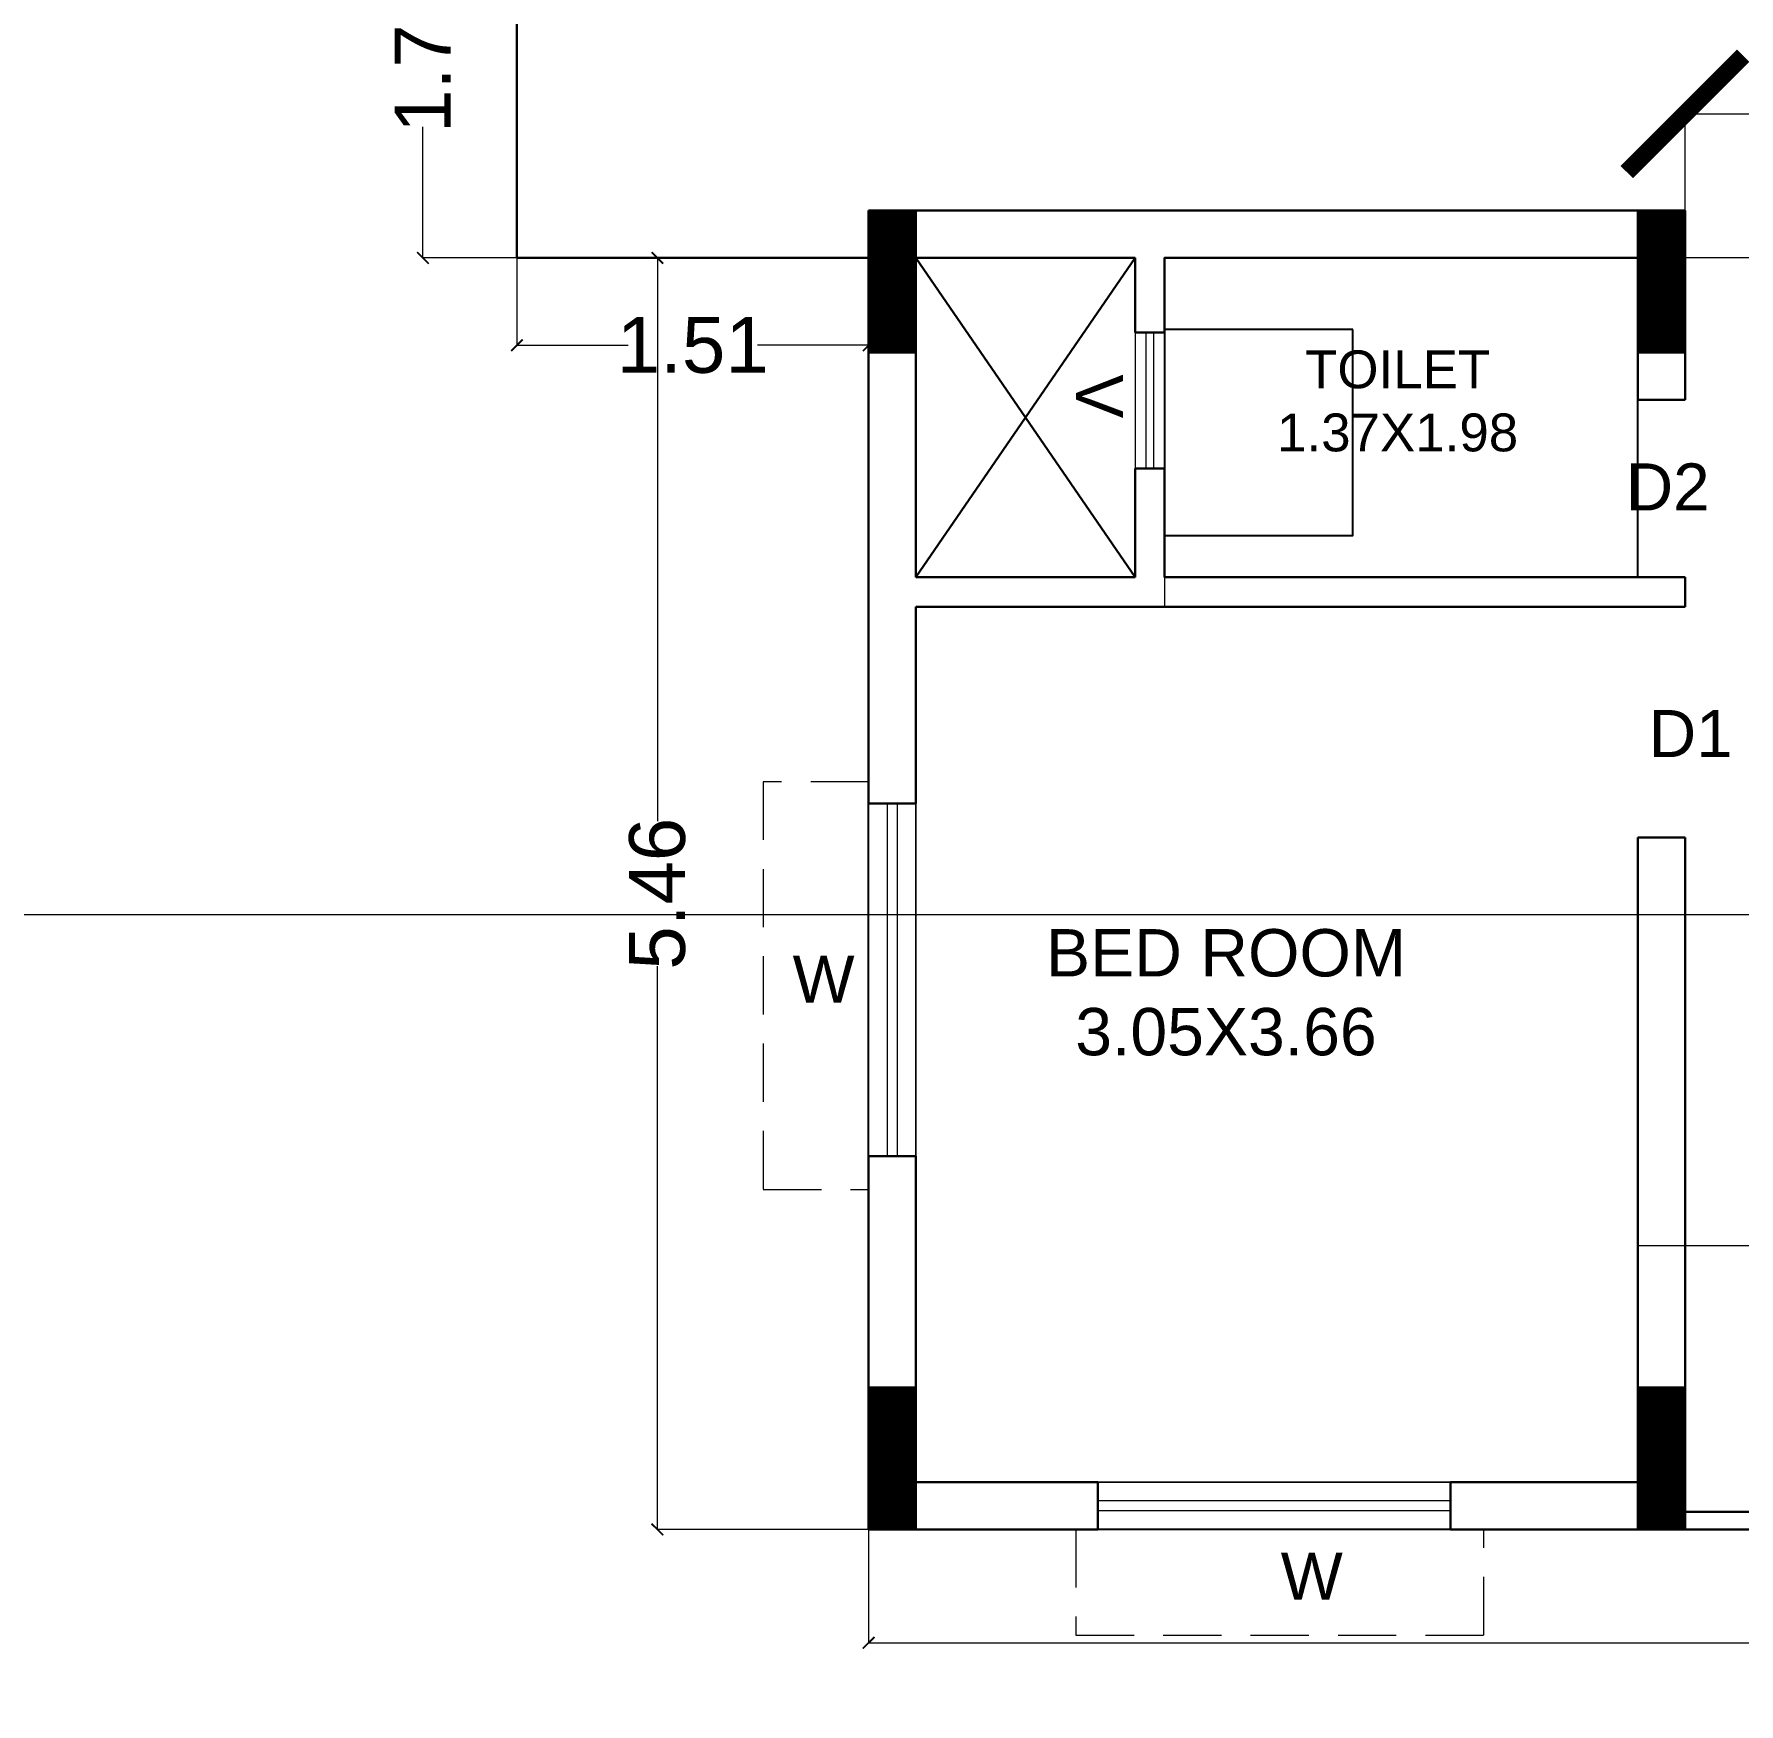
# Model space of a CAD drawing. Header units: metres. Extents: x 0 to 63445, y 32361 to 32804.
# Drawn here: x 63246.8 to 63254.12, y 32656.78 to 32663.95 of the extents above; entities that cross this region are included whole.
import ezdxf

# ---------------------------------------------------------------- set-up
doc = ezdxf.new("R2010")
doc.units = ezdxf.units.M
doc.header["$MEASUREMENT"] = 0
doc.header["$PDMODE"] = 34
doc.header["$PDSIZE"] = -10
for name, pattern in [('CONTINULUS', [0]), ('DASHED', [0.75, 0.5, -0.25]), ('DASHED2', [0.375, 0.25, -0.125])]:
    doc.linetypes.add(name, pattern=pattern)
doc.layers.get('0').update_dxf_attribs({"lineweight": 25})
for name, color, linetype, lineweight in [('BLK_1_FLR_3_BLT_UP_AREA', 14, 'DASHED', 9), ('BLK_2_FLR_4_BLT_UP_AREA_DEDUCT', 41, 'Continuous', 9), ('BLK_2_FLR_4_EXIT_WIDTH_DOOR', 7, 'Continuous', 0), ('BLK_2_FLR_4_UNITFA', 7, 'Continuous', 0), ('COLUMN', 1, 'Continuous', 30), ('DIM', 56, 'Continuous', 20), ('TEXT-2', 65, 'Continuous', 18), ('wall', 7, 'Continuous', 30), ('window', 154, 'Continuous', 9)]:
    doc.layers.add(name, color=color, linetype=linetype, lineweight=lineweight)
for name, color, linetype, plot in [('BLK_2_FLR_4_BATH', 3, 'Continuous', False), ('BLK_2_FLR_4_BLT_UP_AREA', 14, 'Continuous', False), ('BLK_2_FLR_4_WATER_CLOSET', 2, 'Continuous', False)]:
    doc.layers.add(name, color=color, linetype=linetype, plot=plot)
doc.layers.add('text', color=65, linetype='Continuous')
doc.styles.add('AutoDCRFont', font='arial.ttf')
doc.styles.get("Standard").update_dxf_attribs({"font": 'arial.ttf', "height": 0.4})
doc.styles.add('TNR', font='times.ttf', dxfattribs={"height": 0.5})
doc.dimstyles.new('ARCHANA', dxfattribs={"dimscale": 0, "dimtxt": 0.5, "dimasz": 0.5, "dimexe": 0, "dimexo": 0, "dimgap": 0, "dimtad": 0, "dimzin": 0, "dimdsep": 46, "dimtxsty": 'TNR', "dimblk": 'ARCHTICK', "dimcen": 0.09, "dimclrd": 36, "dimclre": 36, "dimclrt": 7, "dimadec": 0, "dimazin": 0, "dimtfac": 1, "dimtofl": 0, "dimtmove": 0, "dimatfit": 3, "dimldrblk": 'ARCHTICK', "dimfxl": 1, "dimfrac": 2, "dimtolj": 1, "dimtzin": 0, "dimlwd": -1, "dimlwe": -1, "dimarcsym": 0})

# ---------------------------------------------------------------- blocks, each defined once
blk = doc.blocks.new('A$C7D115503')
at = {"layer": 'COLUMN', "ltscale": 3}
h = blk.add_hatch(dxfattribs=at)
h.set_pattern_fill('ANSI31', color=256, style=0)
h.paths.add_polyline_path([(-14.36, -11.59), (-6.36, -11.59), (-6.36, 12.41), (-14.36, 12.41)])
at = {"layer": 'COLUMN', "ltscale": 0.05}
for p, q in [((-14.36, 12.41), (-6.36, 12.41)), ((-14.36, 12.41), (-14.36, -11.59)), ((-6.36, 12.41), (-6.36, -11.59)), ((-6.36, -11.59), (-14.36, -11.59))]:
    blk.add_line(p, q, dxfattribs=at)
blk = doc.blocks.new('_ArchTick')
at = {"color": 0, "linetype": 'ByBlock', "const_width": 0.15}
blk.add_lwpolyline([(-0.5, -0.5), (0.5, 0.5)], dxfattribs=at)
blk = doc.blocks.new('*D880')
at = {"layer": 'Defpoints', "color": 0, "ltscale": 3, "transparency": 16777216}
for p in [(63248.4685, 32664.719), (63248.8719, 32664.719), (63248.8719, 32662.9917)]:
    blk.add_point(p, dxfattribs=at)
at = {"layer": 'DIM', "ltscale": 3, "transparency": 16777216}
for p, q in [((63248.8719, 32664.719), (63248.4685, 32664.719)), ((63248.4685, 32664.719), (63248.4685, 32664.1557)), ((63248.4685, 32662.9917), (63248.4685, 32663.5549)), ((63248.8719, 32662.9917), (63248.4685, 32662.9917))]:
    blk.add_line(p, q, dxfattribs=at)
at = {"layer": 'DIM', "ltscale": 3, "transparency": 16777216, "xscale": 0.05, "yscale": 0.05, "zscale": 0.05}
for p, rotation in [((63248.4685, 32664.719), 90), ((63248.4685, 32662.9917), 270)]:
    blk.add_blockref('_ArchTick', p, dxfattribs=dict(at, rotation=rotation))
at = {"layer": 'DIM', "color": 7, "ltscale": 3, "transparency": 16777216, "insert": (63248.4685, 32663.8553), "char_height": 0.4, "attachment_point": 5, "rotation": 90}
blk.add_mtext('\\A1;{\\H0.6x;1.73}', dxfattribs=at)
blk = doc.blocks.new('*D881')
at = {"layer": 'Defpoints', "color": 0, "ltscale": 3, "transparency": 16777216}
for p in [(63248.8719, 32662.9917), (63250.382, 32662.9917), (63250.382, 32662.6165)]:
    blk.add_point(p, dxfattribs=at)
at = {"layer": 'DIM', "ltscale": 3, "transparency": 16777216}
for p, q in [((63248.8719, 32662.9917), (63248.8719, 32662.6165)), ((63250.382, 32662.9917), (63250.382, 32662.6165)), ((63248.8719, 32662.6165), (63249.3497, 32662.6165)), ((63250.382, 32662.6165), (63249.9042, 32662.6165))]:
    blk.add_line(p, q, dxfattribs=at)
at = {"layer": 'DIM', "ltscale": 3, "transparency": 16777216, "xscale": 0.05, "yscale": 0.05, "zscale": 0.05, "rotation": 180}
blk.add_blockref('_ArchTick', (63248.8719, 32662.6165), dxfattribs=at)
at = {"layer": 'DIM', "ltscale": 3, "transparency": 16777216, "xscale": 0.05, "yscale": 0.05, "zscale": 0.05}
blk.add_blockref('_ArchTick', (63250.382, 32662.6165), dxfattribs=at)
at = {"layer": 'DIM', "color": 7, "ltscale": 3, "transparency": 16777216, "insert": (63249.6269, 32662.6165), "char_height": 0.4, "attachment_point": 5}
blk.add_mtext('\\A1;{\\H0.6x;1.51}', dxfattribs=at)
blk = doc.blocks.new('*D882')
at = {"layer": 'Defpoints', "color": 0, "ltscale": 3, "transparency": 16777216}
for p in [(63250.382, 32662.9917), (63249.4751, 32657.5305), (63250.382, 32657.5305)]:
    blk.add_point(p, dxfattribs=at)
at = {"layer": 'DIM', "ltscale": 3, "transparency": 16777216}
for p, q in [((63250.382, 32662.9917), (63249.4751, 32662.9917)), ((63249.4751, 32662.9917), (63249.4751, 32660.5727)), ((63249.4751, 32657.5305), (63249.4751, 32659.9495)), ((63250.382, 32657.5305), (63249.4751, 32657.5305))]:
    blk.add_line(p, q, dxfattribs=at)
at = {"layer": 'DIM', "ltscale": 3, "transparency": 16777216, "xscale": 0.05, "yscale": 0.05, "zscale": 0.05}
for p, rotation in [((63249.4751, 32662.9917), 90), ((63249.4751, 32657.5305), 270)]:
    blk.add_blockref('_ArchTick', p, dxfattribs=dict(at, rotation=rotation))
at = {"layer": 'DIM', "color": 7, "ltscale": 3, "transparency": 16777216, "insert": (63249.4751, 32660.2611), "char_height": 0.4, "attachment_point": 5, "rotation": 90}
blk.add_mtext('\\A1;{\\H0.6x;5.46}', dxfattribs=at)
blk = doc.blocks.new('*D883')
at = {"layer": 'Defpoints', "color": 0, "ltscale": 3, "transparency": 16777216}
for p in [(0.8318, 32670.2817), (63267.2772, 32670.2817), (0, 32657.5305)]:
    blk.add_point(p, dxfattribs=at)
at = {"layer": 'DIM', "ltscale": 3, "transparency": 16777216}
for p, q in [((5.8318, 32670.2817), (0.8318, 32670.2817)), ((0.8318, 32670.2817), (0.8318, 32664.3007)), ((0.8318, 32657.5305), (0.8318, 32663.5116)), ((0, 32657.5305), (0.8318, 32657.5305))]:
    blk.add_line(p, q, dxfattribs=at)
at = {"layer": 'DIM', "ltscale": 3, "transparency": 16777216, "xscale": 0.05, "yscale": 0.05, "zscale": 0.05}
for p, rotation in [((0.8318, 32670.2817), 90), ((0.8318, 32657.5305), 270)]:
    blk.add_blockref('_ArchTick', p, dxfattribs=dict(at, rotation=rotation))
at = {"layer": 'DIM', "color": 7, "ltscale": 3, "transparency": 16777216, "insert": (0.8318, 32663.9061), "char_height": 0.4, "attachment_point": 5, "rotation": 90}
blk.add_mtext('\\A1;{\\H0.6x;12.75}', dxfattribs=at)
blk = doc.blocks.new('*D819')
at = {"layer": 'Defpoints', "color": 0, "ltscale": 3, "transparency": 16777216}
for p in [(63250.382, 32657.5305), (63267.2772, 32657.5305), (63267.2772, 32657.044)]:
    blk.add_point(p, dxfattribs=at)
at = {"layer": 'DIM', "ltscale": 3, "transparency": 16777216}
for p, q in [((63250.382, 32657.5305), (63250.382, 32657.044)), ((63267.2772, 32657.5305), (63267.2772, 32657.044)), ((63250.382, 32657.044), (63258.42, 32657.044)), ((63267.2772, 32657.044), (63259.2392, 32657.044))]:
    blk.add_line(p, q, dxfattribs=at)
at = {"layer": 'DIM', "ltscale": 3, "transparency": 16777216, "xscale": 0.05, "yscale": 0.05, "zscale": 0.05, "rotation": 180}
blk.add_blockref('_ArchTick', (63250.382, 32657.044), dxfattribs=at)
at = {"layer": 'DIM', "ltscale": 3, "transparency": 16777216, "xscale": 0.05, "yscale": 0.05, "zscale": 0.05}
blk.add_blockref('_ArchTick', (63267.2772, 32657.044), dxfattribs=at)
at = {"layer": 'DIM', "color": 7, "ltscale": 3, "transparency": 16777216, "insert": (63258.8296, 32657.044), "char_height": 0.4, "attachment_point": 5}
blk.add_mtext('\\A1;{\\H0.625x;16.90}', dxfattribs=at)
blk = doc.blocks.new('*D944')
at = {"layer": 'BLK_2_FLR_4_EXIT_WIDTH_DOOR', "color": 36, "ltscale": 0.5, "transparency": 16777216}
for p, q in [((63253.8873, 32663.1949), (63253.8873, 32663.6101)), ((63253.8873, 32663.6101), (63254.9542, 32663.6101)), ((63254.9542, 32663.1949), (63254.9542, 32663.6101)), ((63254.9542, 32663.6101), (63255.4542, 32663.6101))]:
    blk.add_line(p, q, dxfattribs=at)
at = {"layer": 'Defpoints', "color": 0, "ltscale": 0.5, "transparency": 16777216}
for p in [(63254.9542, 32663.6101), (63253.8873, 32663.1949), (63254.9542, 32663.1949)]:
    blk.add_point(p, dxfattribs=at)
at = {"layer": 'BLK_2_FLR_4_EXIT_WIDTH_DOOR', "color": 36, "ltscale": 0.5, "transparency": 16777216, "xscale": 0.5, "yscale": 0.5, "zscale": 0.5, "rotation": 180}
blk.add_blockref('_ArchTick', (63253.8873, 32663.6101), dxfattribs=at)
at = {"layer": 'BLK_2_FLR_4_EXIT_WIDTH_DOOR', "color": 36, "ltscale": 0.5, "transparency": 16777216, "xscale": 0.5, "yscale": 0.5, "zscale": 0.5}
blk.add_blockref('_ArchTick', (63254.9542, 32663.6101), dxfattribs=at)
at = {"layer": 'BLK_2_FLR_4_EXIT_WIDTH_DOOR', "color": 7, "ltscale": 0.5, "transparency": 16777216, "insert": (63256.0405, 32663.6101), "char_height": 0.5, "attachment_point": 5, "style": 'TNR'}
blk.add_mtext('\\A1;1.07', dxfattribs=at)

msp = doc.modelspace()

# ---------------------------------------------------------------- linework, layer by layer
at = {"layer": 'BLK_1_FLR_3_BLT_UP_AREA', "color": 14, "linetype": 'CONTINULUS', "ltscale": 0.05}
msp.add_lwpolyline([(63235.4079, 32661.7807), (63236.0175, 32661.7807), (63236.0175, 32660.1719), (63298.2771, 32660.1719), (63298.2771, 32661.7807), (63298.8867, 32661.7807), (63298.8867, 32663.6307), (63299.3963, 32663.6307), (63299.3963, 32670.0614), (63298.2771, 32670.0614), (63298.2771, 32672.4998), (63299.3963, 32672.4998), (63299.3963, 32678.9305), (63298.8867, 32678.9305), (63298.8867, 32680.7805), (63298.2771, 32680.7805), (63298.2771, 32682.3893), (63236.0175, 32682.3893), (63236.0175, 32680.7805), (63235.4079, 32680.7805)], dxfattribs=at)
at = {"layer": 'BLK_2_FLR_4_BATH', "color": 3, "ltscale": 0.5}
msp.add_lwpolyline([(63253.6841, 32662.9917), (63251.6528, 32662.9917), (63251.6528, 32661.6201), (63253.6841, 32661.6201)], close=True, dxfattribs=at)
at = {"layer": 'BLK_2_FLR_4_BLT_UP_AREA', "color": 20}
msp.add_lwpolyline([(63247.2831, 32670.2817), (63267.2772, 32670.2817), (63267.2772, 32657.5305), (63250.382, 32657.5305), (63250.382, 32662.9917), (63248.8719, 32662.9917), (63248.8719, 32664.719), (63247.2831, 32664.719), (63247.2831, 32670.2817)], close=True, dxfattribs=at)
at = {"layer": 'BLK_2_FLR_4_BLT_UP_AREA_DEDUCT', "color": 20}
msp.add_lwpolyline([(63251.5258, 32661.6201), (63250.5852, 32661.6201), (63250.5852, 32662.9917), (63251.5258, 32662.9917)], close=True, dxfattribs=at)
at = {"layer": 'BLK_2_FLR_4_UNITFA', "color": 1, "ltscale": 0.5}
msp.add_lwpolyline([(63256.783, 32662.9917), (63251.6528, 32662.9917), (63251.6528, 32661.4931), (63250.5852, 32661.4931), (63250.5852, 32657.7338), (63253.6841, 32657.7338), (63253.6841, 32658.7498), (63256.783, 32658.7498), (63256.783, 32662.9917)], close=True, dxfattribs=at)
at = {"layer": 'BLK_2_FLR_4_WATER_CLOSET', "color": 3}
msp.add_lwpolyline([(63252.4614, 32662.6849), (63251.6528, 32662.6849), (63251.6528, 32661.7999), (63252.4614, 32661.7999)], close=True, dxfattribs=at)
at = {"layer": 'wall'}
for p, q in [((63248.8719, 32662.9917), (63248.8719, 32664.719)), ((63250.382, 32660.649), (63250.382, 32663.1949)), ((63253.6841, 32663.1949), (63250.382, 32663.1949)), ((63253.6841, 32663.1949), (63253.8873, 32663.1949)), ((63253.8873, 32663.1949), (63253.8873, 32662.3821)), ((63250.382, 32662.9917), (63248.8719, 32662.9917)), ((63250.5852, 32661.6201), (63250.5852, 32662.9917)), ((63251.5258, 32662.9917), (63250.5852, 32662.9917)), ((63251.5258, 32662.9917), (63250.5852, 32661.6201)), ((63250.5852, 32662.9917), (63251.5258, 32661.6201)), ((63251.5258, 32662.6711), (63251.5258, 32662.9917)), ((63251.6528, 32662.6711), (63251.6528, 32662.9917)), ((63253.6841, 32662.9917), (63251.6528, 32662.9917)), ((63253.6841, 32662.3821), (63253.6841, 32662.9917)), ((63253.8873, 32662.3821), (63253.6841, 32662.3821)), ((63251.5258, 32661.6201), (63251.5258, 32662.0874)), ((63251.6528, 32661.6201), (63251.6528, 32662.0874)), ((63251.5258, 32661.6201), (63250.5852, 32661.6201)), ((63253.8873, 32661.6201), (63251.6528, 32661.6201)), ((63253.8873, 32661.6201), (63253.8873, 32661.4931)), ((63250.5852, 32660.649), (63250.5852, 32661.4931)), ((63253.8873, 32661.4931), (63250.5852, 32661.4931)), ((63253.6841, 32657.7338), (63253.6841, 32660.5024)), ((63253.8873, 32660.5024), (63253.6841, 32660.5024)), ((63253.8873, 32660.5024), (63253.8873, 32657.5305)), ((63250.382, 32657.5305), (63250.382, 32659.1345)), ((63250.5852, 32657.7338), (63250.5852, 32659.1345)), ((63251.3655, 32657.7338), (63250.5852, 32657.7338)), ((63253.6841, 32657.7338), (63252.8801, 32657.7338)), ((63256.783, 32657.6067), (63253.8873, 32657.6067)), ((63251.3655, 32657.5305), (63250.382, 32657.5305)), ((63253.8873, 32657.5305), (63252.8801, 32657.5305)), ((63256.783, 32657.5305), (63253.8873, 32657.5305))]:
    msp.add_line(p, q, dxfattribs=at)
at = {"layer": 'wall', "ltscale": 0.5}
msp.add_line((63251.5258, 32662.6711), (63251.6528, 32662.6711), dxfattribs=at)
at = {"layer": 'wall', "ltscale": 3}
for p, q in [((63251.6528, 32662.0874), (63251.5258, 32662.0874)), ((63250.5852, 32660.649), (63250.382, 32660.649)), ((63250.5852, 32659.1345), (63250.382, 32659.1345)), ((63251.3655, 32657.7338), (63251.3655, 32657.5305)), ((63252.8801, 32657.7338), (63252.8801, 32657.5305))]:
    msp.add_line(p, q, dxfattribs=at)
at = {"layer": 'window', "ltscale": 0.5}
for p, q in [((63251.5258, 32662.6711), (63251.5258, 32662.0874)), ((63251.5725, 32662.6711), (63251.5725, 32662.0874)), ((63251.606, 32662.0874), (63251.606, 32662.6705)), ((63251.6528, 32662.0874), (63251.6528, 32662.6705))]:
    msp.add_line(p, q, dxfattribs=at)
at = {"layer": 'window'}
for p, q in [((63251.6528, 32662.6705), (63251.6528, 32662.6711)), ((63250.3833, 32659.1345), (63250.3833, 32660.649)), ((63250.4627, 32659.1345), (63250.4627, 32660.649)), ((63250.5058, 32659.1345), (63250.5058, 32660.649)), ((63250.5852, 32659.1345), (63250.5852, 32660.649)), ((63252.8801, 32657.7338), (63251.3655, 32657.7338)), ((63252.8801, 32657.6543), (63251.3655, 32657.6543)), ((63252.8801, 32657.6112), (63251.3655, 32657.6112)), ((63252.8801, 32657.5318), (63251.3655, 32657.5318))]:
    msp.add_line(p, q, dxfattribs=at)
at = {"layer": 'window', "color": 8, "linetype": 'DASHED2'}
for points in [[(63250.3833, 32660.7422), (63249.9289, 32660.7422), (63249.9289, 32658.991), (63250.3833, 32658.991)], [(63251.2723, 32657.5318), (63251.2723, 32657.0774), (63253.0235, 32657.0774), (63253.0235, 32657.5318)]]:
    msp.add_lwpolyline(points, dxfattribs=at)

# ---------------------------------------------------------------- block references
at = {"layer": 'COLUMN', "ltscale": 0.05, "xscale": -0.025400733691282, "yscale": 0.025400733691282, "zscale": 0.025400733691282}
for p in [(63250.2204, 32662.8796), (63253.5225, 32662.8796), (63250.2204, 32657.8248), (63253.5225, 32657.8248)]:
    msp.add_blockref('A$C7D115503', p, dxfattribs=at)

# ---------------------------------------------------------------- texts
at = {"layer": 'text'}
for s, insert, char_height, width, attachment_point in [('\\pxqc;TOILET\\P1.37X1.98', (63250.6414, 32662.1586), 0.162565, 4.023756, 7), ('\\pxqc;D2', (63254.0803, 32661.9072), 0.20194, 0.534981, 9), ('\\pxqc;D1', (63254.1792, 32660.8481), 0.20194, 0.534981, 9), ('\\pxqc;BED ROOM\\P3.05X3.66', (63249.4014, 32659.5642), 0.203206, 5.029694, 7)]:
    msp.add_mtext(s, dxfattribs=dict(at, insert=insert, char_height=char_height, width=width, attachment_point=attachment_point))
at = {"layer": 'TEXT-2', "insert": (63251.4736, 32662.4914), "char_height": 0.2019, "width": 0.182701, "attachment_point": 1, "rotation": 270, "style": 'AutoDCRFont'}
msp.add_mtext('V', dxfattribs=at)
at = {"layer": 'TEXT-2', "char_height": 0.2019, "width": 0.182701, "attachment_point": 9, "style": 'AutoDCRFont'}
for insert in [(63250.3217, 32659.7934), (63252.4177, 32657.2288)]:
    msp.add_mtext('W', dxfattribs=dict(at, insert=insert))

# ---------------------------------------------------------------- dimensions: what is measured, and where the dimension line sits
at = {"layer": 'BLK_2_FLR_4_EXIT_WIDTH_DOOR', "color": 1, "ltscale": 0.5}
dim = msp.add_linear_dim(base=(63254.9542, 32663.6101), p1=(63253.8873, 32663.1949), p2=(63254.9542, 32663.1949), dimstyle='ARCHANA', override={"dimscale": 1, "dimfxl": 6, "dimarcsym": 1}, dxfattribs=at)
dim.commit()
dim.dimension.update_dxf_attribs({"geometry": '*D944', "text_midpoint": (63256.0405, 32663.6101)})
at = {"layer": 'DIM', "ltscale": 3}
for base, p1, p2, picture, middle in [((0.8318, 32670.2817), (0, 32657.5305), (63267.2772, 32670.2817), '*D883', (0.8318, 32663.9061)), ((63248.4685, 32664.719), (63248.8719, 32662.9917), (63248.8719, 32664.719), '*D880', (63248.4685, 32663.8553)), ((63249.4751, 32657.5305), (63250.382, 32662.9917), (63250.382, 32657.5305), '*D882', (63249.4751, 32660.2611))]:
    dim = msp.add_linear_dim(base=base, p1=p1, p2=p2, angle=90, text='{\\H0.6x;<>}', dimstyle='ARCHANA', override={"dimscale": 1, "dimtxt": 0.278, "dimasz": 0.05, "dimtxsty": 'Standard', "dimclrd": 256, "dimclre": 256, "dimfxl": 5, "dimfxlon": 1, "dimarcsym": 1}, dxfattribs=at)
    dim.commit()
    dim.dimension.update_dxf_attribs({"geometry": picture, "text_midpoint": middle})
for base, p1, p2, text, picture, middle in [((63250.382, 32662.6165), (63248.8719, 32662.9917), (63250.382, 32662.9917), '{\\H0.6x;<>}', '*D881', (63249.6269, 32662.6165)), ((63267.2772, 32657.044), (63250.382, 32657.5305), (63267.2772, 32657.5305), '{\\H0.625x;<>}', '*D819', (63258.8296, 32657.044))]:
    dim = msp.add_linear_dim(base=base, p1=p1, p2=p2, text=text, dimstyle='ARCHANA', override={"dimscale": 1, "dimtxt": 0.278, "dimasz": 0.05, "dimtxsty": 'Standard', "dimclrd": 256, "dimclre": 256, "dimfxl": 5, "dimfxlon": 1, "dimarcsym": 1}, dxfattribs=at)
    dim.commit()
    dim.dimension.update_dxf_attribs({"geometry": picture, "text_midpoint": middle})

doc.saveas('drawing.dxf')
